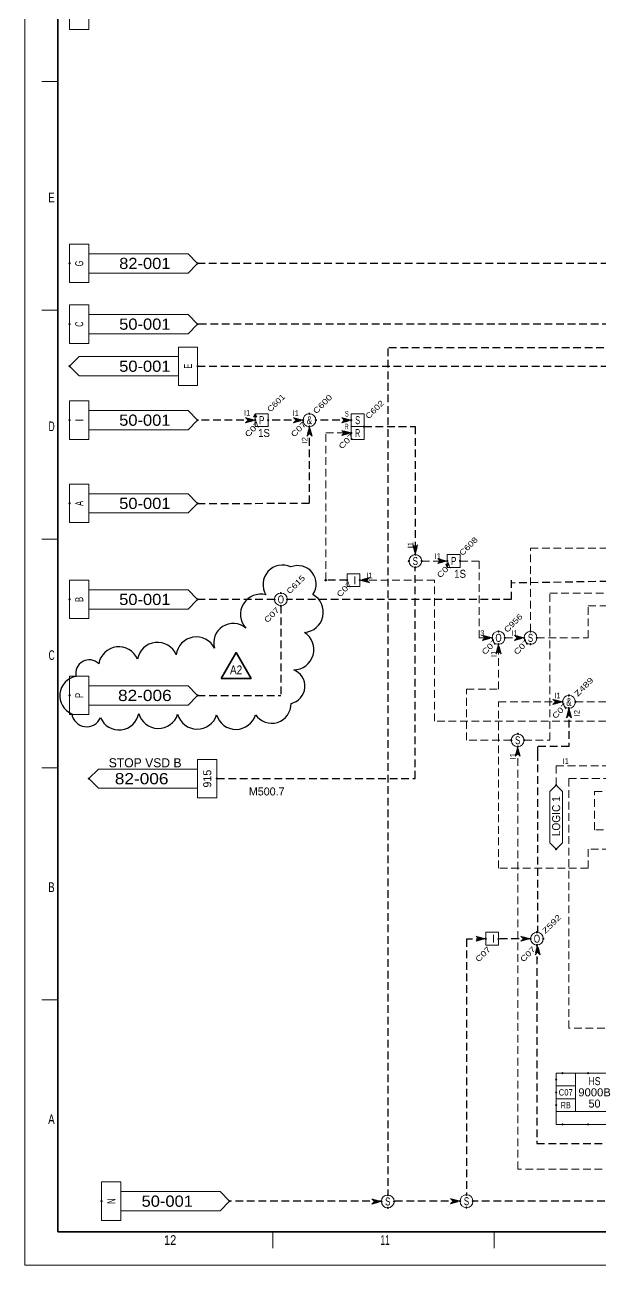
# Model space of a CAD drawing. Header units: millimetres. Extents: x 0 to 841, y 0 to 594.
# Drawn here: x 0 to 179.8, y 0 to 387.5 of the extents above; entities that cross this region are included whole.
import ezdxf
from ezdxf.enums import TextEntityAlignment as Align

# ---------------------------------------------------------------- set-up
doc = ezdxf.new("R2010")
doc.units = ezdxf.units.MM
doc.header["$LTSCALE"] = 0.8
doc.header["$PDMODE"] = 32
doc.header["$PDSIZE"] = 0.4
doc.linetypes.add('MEDIUM_DASHED', pattern=[4.5, 3, -1.5])
for name, color, linetype, lineweight in [('1', 7, 'Continuous', 13), ('12', 7, 'Continuous', 13), ('14', 7, 'MEDIUM_DASHED', 25), ('34', 7, 'Continuous', 25), ('46', 7, 'MEDIUM_DASHED', 13), ('48', 7, 'Continuous', 13), ('49', 7, 'Continuous', 13), ('50', 7, 'Continuous', 25), ('51', 7, 'Continuous', 25), ('9', 7, 'Continuous', 13)]:
    doc.layers.add(name, color=color, linetype=linetype, lineweight=lineweight)
doc.layers.add('45', color=7, linetype='Continuous')

msp = doc.modelspace()

# ---------------------------------------------------------------- linework, layer by layer
at = {"layer": '1'}
for p, q in [((10.3331, 369.7992), (5.3213, 369.7992)), ((10.3331, 298.3181), (5.3213, 298.3181)), ((10.3331, 226.8378), (5.3213, 226.8378)), ((10.3331, 155.3567), (5.3213, 155.3567)), ((10.3331, 82.8693), (5.3213, 82.8693)), ((77.4913, 10.3819), (77.4913, 5.348)), ((146.6543, 10.3819), (146.6543, 5.348))]:
    msp.add_line(p, q, dxfattribs=at)
at = {"layer": '1', "lineweight": 25}
msp.add_line((10.3331, 10.3819), (10.3331, 156.3638), dxfattribs=at)
at = {"layer": '1', "lineweight": 35}
msp.add_line((648.9504, 10.3819), (10.3331, 10.3819), dxfattribs=at)
msp.add_lwpolyline([(829.263, 112.0142), (829.263, 582.2276), (10.3331, 582.2276), (10.3331, 10.3819)], dxfattribs=at)
at = {"layer": '12'}
msp.add_lwpolyline([(0, 594), (841, 594), (841, 0), (0, 0)], close=True, dxfattribs=at)
at = {"layer": '14'}
for p, q in [((113.4079, 286.4126), (113.4079, 21.9102)), ((113.7402, 286.7449), (288.5606, 286.7449)), ((54, 280.8504), (226, 280.8504)), ((72, 264), (54, 264)), ((86.9291, 264), (76, 264)), ((102, 264), (90.9291, 264)), ((100.6882, 214), (94, 214)), ((203.6, 214), (152.0157, 213.1079)), ((78, 208), (54, 208)), ((80, 206), (80, 178)), ((54, 178), (80, 178)), ((160.2205, 160), (160.2205, 103.9882)), ((158, 102), (148, 102)), ((111.4094, 20), (64, 20)), ((136, 20), (115.4055, 20)), ((228, 20), (140, 20))]:
    msp.add_line(p, q, dxfattribs=at)
for points in [[(322, 248), (303.6945, 248), (303.6945, 248.2205), (272.3307, 248.2205), (272.3307, 312.9646), (54, 312.9646)], [(232, 190), (244, 190), (244, 294), (54, 294)], [(160, 100), (160, 38), (314, 38), (314, 76), (386, 76), (386, 282)], [(54, 238), (88.9291, 238.0315), (88.9291, 262)], [(106, 262), (122, 262), (122, 222)], [(60, 152), (122, 152), (122, 218)], [(152, 214), (152, 208), (82, 208)], [(170, 174), (170, 162), (160.2205, 162), (160.2205, 158.9882)], [(143.4512, 101.8835), (138, 101.8835), (138, 22)]]:
    msp.add_lwpolyline(points, dxfattribs=at)
msp.add_point((94, 214), dxfattribs=at)
at = {"layer": '34'}
for points in [[(170, 174), (169.2, 171), (170, 171.8), (170.8, 171)], [(170, 173.6), (169.4, 171.4), (170, 172), (170.6, 171.4)], [(170, 173.2), (169.6, 171.8), (170, 172.2), (170.4, 171.8)], [(170, 172.8), (169.8, 172.2), (170, 172.4), (170.2, 172.2)]]:
    msp.add_lwpolyline(points, close=True, dxfattribs=at)
at = {"layer": '46', "linetype": 'Continuous'}
msp.add_line((160.2205, 95.6677), (160.2205, 96), dxfattribs=at)
at = {"layer": '46'}
for points in [[(72, 264), (69, 264.8), (69.8, 264), (69, 263.2)], [(71.6, 264), (69.4, 264.6), (70, 264), (69.4, 263.4)], [(71.2, 264), (69.8, 264.4), (70.2, 264), (69.8, 263.6)], [(70.8, 264), (70.2, 264.2), (70.4, 264), (70.2, 263.8)], [(86.9291, 264), (83.9291, 264.8), (84.7291, 264), (83.9291, 263.2)], [(86.5291, 264), (84.3291, 264.6), (84.9291, 264), (84.3291, 263.4)], [(86.1291, 264), (84.7291, 264.4), (85.1291, 264), (84.7291, 263.6)], [(85.7291, 264), (85.1291, 264.2), (85.3291, 264), (85.1291, 263.8)], [(102, 264), (99, 264.8), (99.8, 264), (99, 263.2)], [(101.6, 264), (99.4, 264.6), (100, 264), (99.4, 263.4)], [(101.2, 264), (99.8, 264.4), (100.2, 264), (99.8, 263.6)], [(100.8, 264), (100.2, 264.2), (100.4, 264), (100.2, 263.8)], [(88.9291, 262), (88.1291, 259), (88.9291, 259.8), (89.7291, 259)], [(88.9291, 261.6), (88.3291, 259.4), (88.9291, 260), (89.5291, 259.4)], [(88.9291, 261.2), (88.5291, 259.8), (88.9291, 260.2), (89.3291, 259.8)], [(88.9291, 260.8), (88.7291, 260.2), (88.9291, 260.4), (89.1291, 260.2)], [(102, 260), (99, 260.8), (99.8, 260), (99, 259.2)], [(101.6, 260), (99.4, 260.6), (100, 260), (99.4, 259.4)], [(101.2, 260), (99.8, 260.4), (100.2, 260), (99.8, 259.6)], [(100.8, 260), (100.2, 260.2), (100.4, 260), (100.2, 259.8)], [(122, 222), (122.8, 225), (122, 224.2), (121.2, 225)], [(122, 222.4), (122.6, 224.6), (122, 224), (121.4, 224.6)], [(122, 222.8), (122.4, 224.2), (122, 223.8), (121.6, 224.2)], [(122, 223.2), (122.2, 223.8), (122, 223.6), (121.8, 223.8)], [(131.6, 220), (129.4, 220.6), (130, 220), (129.4, 219.4)], [(131.2, 220), (129.8, 220.4), (130.2, 220), (129.8, 219.6)], [(130.8, 220), (130.2, 220.2), (130.4, 220), (130.2, 219.8)], [(105.0882, 214), (107.2882, 213.4), (106.6882, 214), (107.2882, 214.6)], [(105.4882, 214), (106.8882, 213.6), (106.4882, 214), (106.8882, 214.4)], [(105.8882, 214), (106.4882, 213.8), (106.2882, 214), (106.4882, 214.2)], [(145.6, 196), (143.4, 196.6), (144, 196), (143.4, 195.4)], [(145.2, 196), (143.8, 196.4), (144.2, 196), (143.8, 195.6)], [(144.8, 196), (144.2, 196.2), (144.4, 196), (144.2, 195.8)], [(155.6, 196), (153.4, 196.6), (154, 196), (153.4, 195.4)], [(155.2, 196), (153.8, 196.4), (154.2, 196), (153.8, 195.6)], [(154.8, 196), (154.2, 196.2), (154.4, 196), (154.2, 195.8)], [(148, 193.6), (147.4, 191.4), (148, 192), (148.6, 191.4)], [(148, 193.2), (147.6, 191.8), (148, 192.2), (148.4, 191.8)], [(148, 192.8), (147.8, 192.2), (148, 192.4), (148.2, 192.2)], [(167.6, 176), (165.4, 176.6), (166, 176), (165.4, 175.4)], [(167.2, 176), (165.8, 176.4), (166.2, 176), (165.8, 175.6)], [(166.8, 176), (166.2, 176.2), (166.4, 176), (166.2, 175.8)], [(154, 161.6), (153.4, 159.4), (154, 160), (154.6, 159.4)], [(154, 161.2), (153.6, 159.8), (154, 160.2), (154.4, 159.8)], [(154, 160.8), (153.8, 160.2), (154, 160.4), (154.2, 160.2)], [(144, 102), (141, 102.8), (141.8, 102), (141, 101.2)], [(143.6, 102), (141.4, 102.6), (142, 102), (141.4, 101.4)], [(143.2, 102), (141.8, 102.4), (142.2, 102), (141.8, 101.6)], [(142.8, 102), (142.2, 102.2), (142.4, 102), (142.2, 101.8)], [(158, 102), (155, 102.8), (155.8, 102), (155, 101.2)], [(157.6, 102), (155.4, 102.6), (156, 102), (155.4, 101.4)], [(157.2, 102), (155.8, 102.4), (156.2, 102), (155.8, 101.6)], [(156.8, 102), (156.2, 102.2), (156.4, 102), (156.2, 101.8)], [(160.2205, 100.0118), (159.4205, 97.0118), (160.2205, 97.8118), (161.0205, 97.0118)], [(160.2205, 99.6118), (159.6205, 97.4118), (160.2205, 98.0118), (160.8205, 97.4118)], [(160.2205, 99.2118), (159.8205, 97.8118), (160.2205, 98.2118), (160.6205, 97.8118)], [(160.2205, 98.8118), (160.0205, 98.2118), (160.2205, 98.4118), (160.4205, 98.2118)], [(111.4079, 19.9102), (108.4079, 20.7102), (109.2079, 19.9102), (108.4079, 19.1102)], [(111.0079, 19.9102), (108.8079, 20.5102), (109.4079, 19.9102), (108.8079, 19.3102)], [(110.6079, 19.9102), (109.2079, 20.3102), (109.6079, 19.9102), (109.2079, 19.5102)], [(110.2079, 19.9102), (109.6079, 20.1102), (109.8079, 19.9102), (109.6079, 19.7102)], [(136, 20), (133, 20.8), (133.8, 20), (133, 19.2)], [(135.6, 20), (133.4, 20.6), (134, 20), (133.4, 19.4)], [(135.2, 20), (133.8, 20.4), (134.2, 20), (133.8, 19.6)], [(134.8, 20), (134.2, 20.2), (134.4, 20), (134.2, 19.8)]]:
    msp.add_lwpolyline(points, close=True, dxfattribs=at)
for points in [[(94, 214), (94, 260), (102, 260)], [(158, 198), (158, 224), (206, 224), (206, 216), (206.8, 219), (206, 218.2), (205.2, 219), (206, 216)], [(124, 220), (132, 220), (129, 220.8), (129.8, 220), (129, 219.2), (132, 220)], [(136, 220), (142, 220), (142, 196), (146, 196), (143, 196.8), (143.8, 196), (143, 195.2), (146, 196)], [(218, 184), (214, 184), (214, 170), (128, 170), (128, 214), (104.6882, 214), (107.6882, 213.2), (106.8882, 214), (107.6882, 214.8), (104.6882, 214)], [(156, 164), (164, 164), (164, 210), (204, 210), (201, 210.8), (201.8, 210), (201, 209.2), (204, 210)], [(270, 206), (274, 206), (274, 194), (248, 194), (248, 184), (242, 184), (242, 180), (226, 180), (226, 130), (176, 130), (176, 124), (148, 124), (148, 176), (168, 176), (165, 176.8), (165.8, 176), (165, 175.2), (168, 176)], [(160, 196), (176, 196), (176, 206), (204, 206), (201, 206.8), (201.8, 206), (201, 205.2), (204, 206)], [(152, 164), (138, 164), (138, 180), (148, 180), (148, 194), (147.2, 191), (148, 191.8), (148.8, 191), (148, 194)], [(150, 196), (156, 196), (153, 196.8), (153.8, 196), (153, 195.2), (156, 196)], [(172, 176), (188, 176), (185, 176.8), (185.8, 176), (185, 175.2), (188, 176)], [(292, 30), (154, 30), (154, 162), (153.2, 159), (154, 159.8), (154.8, 159), (154, 162)], [(166, 150), (166, 156), (188, 156)], [(228, 58), (228, 74), (170, 74), (170, 152), (188, 152)], [(242, 136), (178, 136), (178, 148), (188, 148), (185, 148.8), (185.8, 148), (185, 147.2), (188, 148)]]:
    msp.add_lwpolyline(points, dxfattribs=at)
msp.add_point((94, 214), dxfattribs=at)
at = {"layer": '48'}
for p, q in [((102, 262), (106, 262)), ((172, 60), (172, 48)), ((166, 56), (172, 56)), ((166, 52), (172, 52))]:
    msp.add_line(p, q, dxfattribs=at)
for points in [[(72, 266), (71.5, 265), (72.5, 265)], [(72, 262), (76, 262), (76, 266), (72, 266)], [(102, 266), (106, 266), (106, 258), (102, 258)], [(132, 218), (136, 218), (136, 222), (132, 222)], [(132, 218), (131.5, 219), (132.5, 219)], [(100.6882, 212), (104.6882, 212), (104.6882, 216), (100.6882, 216)], [(166, 130), (164, 132), (164, 148), (166, 150), (168, 148), (168, 132)], [(144, 100), (148, 100), (148, 104), (144, 104)], [(166, 60), (184, 60), (184, 48), (166, 48)]]:
    msp.add_lwpolyline(points, close=True, dxfattribs=at)
for points in [[(71.6378, 265.1024), (72.0315, 265.7323), (72.3465, 265.1024), (71.7953, 265.1024), (72.0315, 265.4961), (72.189, 265.1811), (71.9528, 265.1811)], [(131.6378, 218.8976), (131.9528, 218.2677), (132.3465, 218.8976), (131.7953, 218.8189), (131.9528, 218.5039), (132.1102, 218.7402), (131.9528, 218.7402)], [(166, 48), (166, 44), (184, 44), (184, 48)]]:
    msp.add_lwpolyline(points, dxfattribs=at)
for centre in [(88.9291, 264), (122, 220), (80, 208), (148, 196), (158, 196), (170, 176), (154, 164), (160, 102), (113.4078, 19.9103), (138, 20)]:
    msp.add_circle(centre, 2, dxfattribs=at)
for p in [(72, 264), (76, 264), (86.9291, 264), (88.9291, 266), (90.9291, 264), (102, 264), (88.9291, 262), (102, 260), (106, 262), (122, 222), (120, 220), (122, 218), (124, 220), (132, 220), (136, 220), (100.6882, 214), (104.6882, 214), (80, 210), (78, 208), (80, 206), (82, 208), (148, 198), (158, 198), (146, 196), (148, 194), (150, 196), (156, 196), (158, 194), (160, 196), (168, 176), (170, 178), (172, 176), (170, 174), (152, 164), (154, 166), (156, 164), (154, 162), (166, 150), (166, 130), (144, 102), (148, 102), (158, 102), (160, 104), (162, 102), (160, 100), (166, 58), (168, 60), (176, 60), (166, 54), (166, 50), (168, 44), (176, 44), (111.4079, 19.9102), (113.4079, 21.9102), (115.4079, 19.9102), (136, 20), (138, 22), (140, 20), (113.4079, 17.9102), (138, 18)]:
    msp.add_point(p, dxfattribs=at)
at = {"layer": '49'}
for p, q in [((20, 386), (20, 398)), ((20, 318.9646), (14, 318.9646)), ((20, 306.9646), (20, 318.9646)), ((51, 315.9646), (20, 315.9646)), ((51, 309.9646), (20, 309.9646)), ((20, 300), (14, 300)), ((20, 288), (20, 300)), ((51, 297), (20, 297)), ((51, 291), (20, 291)), ((48, 274.8504), (48, 286.8504)), ((48, 286.8504), (54, 286.8504)), ((17, 283.8504), (48, 283.8504)), ((17, 277.8504), (48, 277.8504)), ((20, 270), (14, 270)), ((20, 258), (20, 270)), ((51, 267), (20, 267)), ((51, 261), (20, 261)), ((20, 244), (14, 244)), ((20, 232), (20, 244)), ((51, 241), (20, 241)), ((51, 235), (20, 235)), ((20, 214), (14, 214)), ((20, 202), (20, 214)), ((51, 211), (20, 211)), ((51, 205), (20, 205)), ((20, 184), (14, 184)), ((20, 172), (20, 184)), ((51, 181), (20, 181)), ((51, 175), (20, 175)), ((54, 158), (54, 146)), ((23, 155), (54, 155)), ((23, 149), (54, 149)), ((54, 146), (60, 146)), ((30, 26), (30, 14)), ((61, 23), (30, 23)), ((61, 17), (30, 17)), ((30, 14), (24, 14))]:
    msp.add_line(p, q, dxfattribs=at)
for points in [[(14, 398), (14, 386), (20, 386)], [(14, 318.9646), (14, 306.9646), (20, 306.9646)], [(51, 315.9646), (54, 312.9646), (51, 309.9646)], [(14, 300), (14, 288), (20, 288)], [(51, 297), (54, 294), (51, 291)], [(54, 286.8504), (54, 274.8504), (48, 274.8504)], [(17, 283.8504), (14, 280.8504), (17, 277.8504)], [(14, 270), (14, 258), (20, 258)], [(51, 267), (54, 264), (51, 261)], [(14, 244), (14, 232), (20, 232)], [(51, 241), (54, 238), (51, 235)], [(14, 214), (14, 202), (20, 202)], [(51, 211), (54, 208), (51, 205)], [(14, 184), (14, 172), (20, 172)], [(51, 181), (54, 178), (51, 175)], [(60, 146), (60, 158), (54, 158)], [(23, 149), (20, 152), (23, 155)], [(24, 14), (24, 26), (30, 26)], [(61, 17), (64, 20), (61, 23)]]:
    msp.add_lwpolyline(points, dxfattribs=at)
for p in [(14, 312.9646), (54, 312.9646), (14, 294), (54, 294), (14, 280.8504), (54, 280.8504), (14, 264), (54, 264), (14, 238), (54, 238), (14, 208), (54, 208), (14, 178), (54, 178), (20, 152), (60, 152), (24, 20), (64, 20)]:
    msp.add_point(p, dxfattribs=at)
at = {"layer": '50', "lineweight": 35}
msp.add_lwpolyline([(61.3299, 183.2945), (70.6898, 183.2945), (66.0102, 191.4047)], close=True, dxfattribs=at)
at = {"layer": '51'}
for centre, radius, start, end in [((80.5083, 212.6381), 6.0846, 64.49777, 211.97736), ((85.3082, 212.8306), 5.7302, 324.88285, 112.36244), ((73.6968, 203.3031), 6.3315, 74.89286, 222.37245), ((86.9497, 203.9952), 6.3212, 273.71568, 61.19528), ((65.0727, 194.4629), 6.0405, 49.20571, 196.6853), ((83.9753, 192.3335), 6.3336, 270.22382, 57.70341), ((41.4433, 188.2636), 6.3361, 22.42863, 169.90822), ((53.5919, 189.9568), 6.3333, 25.95432, 173.43391), ((29.3857, 186.8699), 6.3354, 23.28022, 170.75981), ((20.1437, 184.8671), 4.249, 45.29964, 192.77923), ((17.0322, 177.9068), 6.1083, 99.72869, 247.20828), ((82.0518, 180.8661), 5.4911, 281.73994, 69.21953), ((77.1145, 175.3529), 6.0561, 213.81611, 1.29571), ((19.3425, 172.9656), 4.7272, 188.39467, 335.87426), ((29.4273, 173.4541), 6.2577, 202.75807, 350.23766), ((41.7158, 174.0279), 6.3359, 194.95329, 342.43289), ((53.8627, 173.8036), 6.3355, 195.45238, 342.93197), ((65.9954, 173.7372), 6.3354, 196.44092, 343.92051)]:
    msp.add_arc(centre, radius, start, end, dxfattribs=at)
at = {"layer": '9'}
msp.add_lwpolyline([(0, 0), (841, 0), (841, 594), (0, 594)], close=True, dxfattribs=at)

# ---------------------------------------------------------------- texts
at = {"layer": '1'}
for s, width, p in [('E', 0.75, (9.3291, 332.0449)), ('D', 0.65, (9.3291, 260.5646)), ('C', 0.65, (9.3291, 189.0835)), ('B', 0.75, (9.3291, 116.5961)), ('A', 0.75, (9.3291, 44.1087))]:
    msp.add_text(s, height=3.02, dxfattribs=dict(at, width=width)).set_placement(p, align=Align.RIGHT)
for s, width, p in [('12', 0.85, (45.415, 6.3543)), ('11', 0.65, (112.5776, 6.3543))]:
    msp.add_text(s, height=3.02, dxfattribs=dict(at, width=width)).set_placement(p, align=Align.CENTER)
at = {"layer": '12', "width": 0.95}
msp.add_text('LOGIC 1', height=2.5, rotation=90, dxfattribs=at).set_placement((167.2504, 134))
at = {"layer": '45'}
for s, p in [('I1', (68.4724, 265.4126)), ('I1', (83.6535, 265.3346)), ('I1', (128.0157, 220.626)), ('I1', (106.6882, 214.6252)), ('I3', (141.6378, 196.626)), ('I1', (152.0157, 196.626)), ('I1', (165.4173, 177.078)), ('I1', (168.0157, 156.626))]:
    msp.add_text(s, height=1.75, dxfattribs=at).set_placement(p)
for s, width, p in [('S', 0.6, (100, 265.1252)), ('R', 0.55, (100, 261.1252))]:
    msp.add_text(s, height=1.75, dxfattribs=dict(at, width=width)).set_placement(p)
for s, p in [('I2', (88.3031, 256.7717)), ('I1', (121.3748, 224)), ('I1', (147.374, 190.0157)), ('I1', (147.374, 190.0157)), ('I2', (173.3787, 171.4961)), ('I1', (153.374, 158.0157))]:
    msp.add_text(s, height=1.75, rotation=90, dxfattribs=at).set_placement(p)
at = {"layer": '46'}
msp.add_text('M500.7', height=2.5, dxfattribs=at).set_placement((70, 146.7496))
at = {"layer": '48'}
for s, width, p in [('S', 0.55, (103.9921, 262.7496)), ('R', 0.5, (104, 258.7496))]:
    msp.add_text(s, height=2.5, dxfattribs=dict(at, width=width)).set_placement(p, align=Align.CENTER)
at = {"layer": '49'}
for s, width, p in [('82-001', 1.1, (37.5, 311.215)), ('50-001', 1.1, (37.5, 292.2504)), ('50-001', 1.1, (37.5, 279.1008)), ('50-001', 1.1, (37.5, 262.2504)), ('50-001', 1.1, (37.5, 236.2504)), ('50-001', 1.1, (37.5, 206.2504)), ('82-006', 1.15, (37.5, 176.2504)), ('82-006', 1.15, (36.5, 150.2504)), ('50-001', 1.1, (44.5, 18.2504))]:
    msp.add_text(s, height=3.5, dxfattribs=dict(at, width=width)).set_placement(p, align=Align.CENTER)
for s, width, p in [('G', 0.55, (18.2504, 312.9626)), ('C', 0.6, (18.2504, 293.998)), ('E', 0.65, (52.2504, 280.8488)), ('A', 0.65, (18.2504, 237.9894)), ('B', 0.65, (18.2504, 207.998)), ('P', 0.65, (18.2504, 177.998)), ('N', 0.6, (28.2504, 20))]:
    msp.add_text(s, height=2.5, rotation=90, dxfattribs=dict(at, width=width)).set_placement(p, align=Align.CENTER)
for s, p in [('I', (18.2504, 263.9984)), ('915', (58.2504, 152))]:
    msp.add_text(s, height=2.5, rotation=90, dxfattribs=at).set_placement(p, align=Align.CENTER)
msp.add_text('STOP VSD B', height=2.835, dxfattribs=at).set_placement((26.2205, 155.5433))
at = {"layer": '50'}
for s, width, p in [('C601', 1.2, (76.7402, 266.3685)), ('C600', 1.3, (91.0709, 265.8173)), ('C602', 1.25, (107.4472, 264.2094)), ('C608', 1.25, (136.7402, 221.5024)), ('C956', 1.25, (150.7402, 197.5024)), ('Z489', 1.35, (172.7402, 177.5024))]:
    msp.add_text(s, height=1.75, rotation=45, dxfattribs=dict(at, width=width)).set_placement(p)
for s, width, p in [('C07', 1.3, (73.703, 262.4975)), ('C07', 1.3, (73.7345, 262.4975)), ('C07', 1.3, (88.1124, 262.4975)), ('C07', 1.3, (103.0274, 258.7668)), ('C07', 1.3, (133.7345, 218.4975)), ('C615', 1.25, (87.7345, 214.4975)), ('C07', 1.3, (102.4227, 212.4975)), ('C07', 1.3, (79.7345, 204.4975)), ('C07', 1.3, (147.7345, 194.4975)), ('C07', 1.3, (157.7345, 194.4975)), ('C07', 1.3, (169.7345, 174.4975)), ('Z592', 1.35, (167.7345, 108.4975)), ('C07', 1.3, (145.7345, 98.4975)), ('C07', 1.3, (159.7345, 98.4975))]:
    msp.add_text(s, height=1.75, rotation=45, dxfattribs=dict(at, width=width)).set_placement(p, align=Align.RIGHT)
for s, height, width, p in [('P', 2.5, 0.75, (74, 262.7496)), ('&', 2.5, 0.75, (88.928, 262.7496)), ('1S', 2.5, 0.9, (74.7311, 258.7496)), ('S', 2.5, 0.75, (122, 218.7496)), ('P', 2.5, 0.75, (134, 218.7496)), ('1S', 2.5, 0.9, (135.9909, 214.7496)), ('O', 2.5, 0.75, (80, 206.7496)), ('O', 2.5, 0.75, (148, 194.7496)), ('S', 2.5, 0.75, (158, 194.7496)), ('A2', 2.73, 0.85, (66.0169, 184.6346)), ('&', 2.5, 0.75, (169.9996, 174.7496)), ('S', 2.5, 0.75, (154, 162.7496)), ('O', 2.5, 0.75, (160, 100.7496)), ('HS', 2.5, 0.8, (177.9909, 56.2496)), ('C07', 2, 0.9, (169, 53)), ('9000B', 2.5, 1.05, (178, 52.7496)), ('RB', 2, 0.75, (169, 49)), ('S', 2.5, 0.75, (113.4079, 18.6598)), ('S', 2.5, 0.75, (138, 18.7496))]:
    msp.add_text(s, height=height, dxfattribs=dict(at, width=width)).set_placement(p, align=Align.CENTER)
for s, p in [('I', (103.1485, 212.7496)), ('I', (146.4604, 100.7496)), ('50', (178, 49.2496))]:
    msp.add_text(s, height=2.5, dxfattribs=at).set_placement(p, align=Align.CENTER)

doc.saveas('drawing.dxf')
